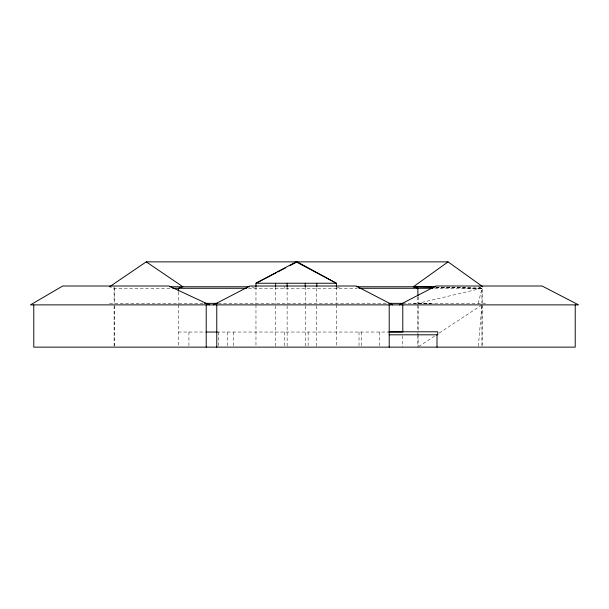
<?xml version="1.0" encoding="UTF-8"?>
<svg xmlns="http://www.w3.org/2000/svg" width="609" height="609" viewBox="0 0 609 609"><rect width="100%" height="100%" fill="white"/><g stroke="black" fill="none" stroke-linecap="round" stroke-linejoin="round"><path stroke-width="0.46" stroke-dasharray="3.04 2.28" d="M478.339 346.194L481.871 305.817M478.263 303.366L481.947 288.278L435.915 287.265M418.68 346.612L435.29 335.658M439.241 333.047L481.947 304.881M336.396 288.278L340.918 286.763M417.888 296.766L417.888 303.366L481.947 288.278L481.947 303.366M169.865 288.278L114.104 288.278L109.574 286.763M248.571 288.278L357.293 288.278M434.849 288.278L482.161 288.278L482.161 303.366M109.574 303.366L203.551 303.366M218.235 303.366L387.157 303.366M402.8 303.366L486.941 303.366M178.368 332.042L205.005 332.042M216.774 332.042L388.276 332.042M436.12 287.265L482.161 288.278L479.039 287.067M413.366 303.366L430.274 303.739M435.793 287.189L482.161 288.278L478.263 286.763M417.888 303.366L433.905 303.746M251.441 286.763L255.97 288.278M482.161 304.881L482.161 347.138M481.947 305.817L481.947 346.194M418.101 296.766L418.101 303.366M418.101 305.817L418.101 330.535M418.101 334.227L418.101 346.216M417.888 304.881L417.888 330.535M417.888 332.377L417.888 335.148M417.888 335.818L417.888 347.138M402.785 335.818L402.785 347.138M379.407 332.042L379.407 346.194M361.365 332.042L361.365 347.138M359.028 332.042L359.028 346.194M336.396 286.763L336.396 303.366M336.396 304.881L336.396 346.194M316.771 288.278L316.771 303.366M316.771 305.817L316.771 346.194M308.124 332.042L308.124 346.194M305.238 286.763L305.238 303.366M305.238 305.817L305.238 346.194M287.128 286.763L287.128 303.366M287.128 305.817L287.128 346.194M284.243 286.763L284.243 288.278M284.243 332.042L284.243 346.194M275.588 286.763L275.588 303.366M275.588 305.817L275.588 346.194M255.97 286.763L255.97 303.366M255.97 304.881L255.97 346.194M233.331 332.042L233.331 346.194M227.294 332.042L227.294 346.194M218.235 332.042L218.235 346.194M188.935 332.042L188.935 346.194M178.368 292.046L178.368 303.366M178.368 304.881L178.368 346.194M114.309 288.278L114.309 303.366M114.309 305.817L114.309 347.138M114.104 286.763L114.104 303.366M114.104 305.817L114.104 346.194"/><path stroke-width="0.91" d="M417.888 295.822L417.888 288.278L413.366 286.763L448.072 261.862L482.785 286.763M109.574 286.763L146.236 261.862L448.072 261.862M213.447 304.881L249.85 286.009L356.128 286.009L392.539 304.881M276.143 272.771L255.97 283.246L255.97 286.763M277.826 271.903L285.385 267.975M289.587 265.79L297.154 261.862L336.396 283.246L336.396 286.763M399.458 304.881L435.869 286.009L542.139 286.009L578.55 304.881L30.45 304.881L62.712 286.009L168.99 286.009L209.542 304.881M169.736 286.763L249.561 286.763M356.912 286.763L435.237 286.763M172.697 288.278L246.805 288.278M358.96 288.278L432.961 288.278M204.495 303.366L217.641 303.366M388.763 303.366L403.013 303.366M389.204 331.791L437.749 331.791L437.749 334.813L389.204 334.813M205.949 332.042L217.291 332.042M388.763 332.042L402.8 332.042L402.785 304.881M413.366 286.763L434.034 287.22M146.236 261.862L182.898 286.763L178.368 288.278L178.368 291.102M575.216 304.881L575.216 347.138L33.784 347.138L33.784 304.881M436.996 334.813L436.996 347.138M389.204 304.881L389.204 347.138M316.771 283.246L316.771 286.763M305.238 283.246L305.238 286.763M287.128 283.246L287.128 286.763M275.588 283.246L275.588 286.763M216.774 304.881L216.774 347.138M206.215 304.881L206.215 347.138M296.18 261.862L255.97 283.246L336.396 283.246L296.18 261.862"/></g></svg>
